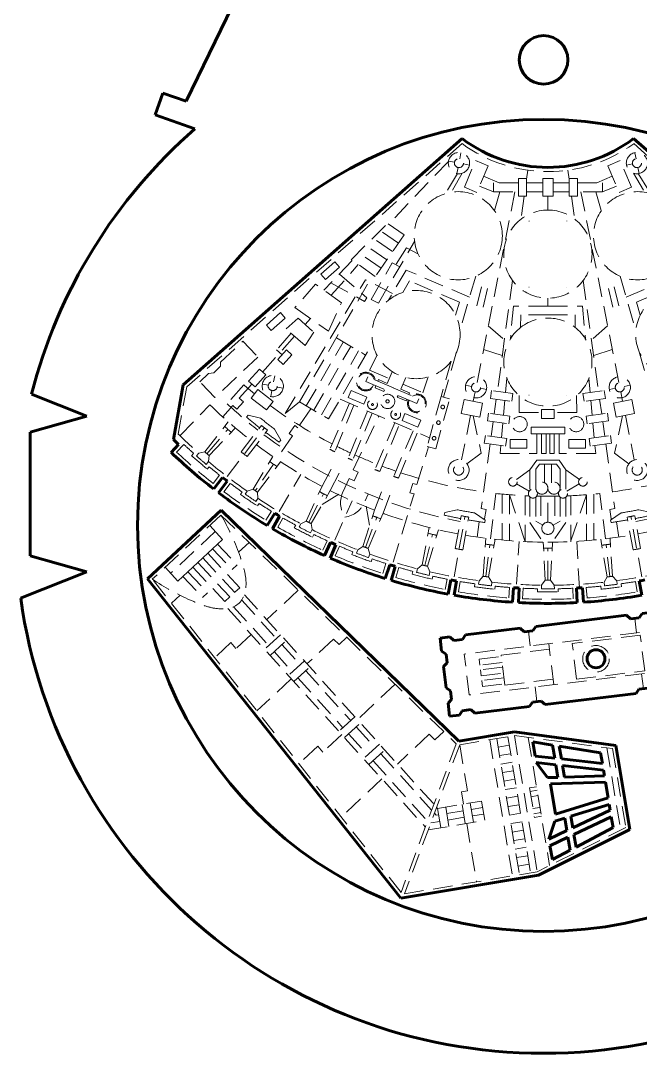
# Model space of a CAD drawing. Header units: millimetres. Extents: x -16512 to -16074, y 2140 to 2664.
# Drawn here: x -16512 to -16384.4, y 2143.1 to 2355.8 of the extents above; entities that cross this region are included whole.
import ezdxf

# ---------------------------------------------------------------- set-up
doc = ezdxf.new("R2010")
doc.units = ezdxf.units.MM
doc.linetypes.add('K5LT_BASIC', pattern=[0])
doc.linetypes.add('K5LT_DASHED', pattern=[6, 4, -2])

# ---------------------------------------------------------------- blocks, each defined once
blk = doc.blocks.new('U4')
at = {"color": 5, "linetype": 'K5LT_BASIC', "lineweight": 60, "true_color": 0x0000ff}
for p, q in [((-16429.98, 2437.76), (-16477.96, 2339.23)), ((-16482.77, 2340.89), (-16484.33, 2336.37)), ((-16477.96, 2339.23), (-16482.77, 2340.89)), ((-16484.33, 2336.37), (-16476.13, 2333.54)), ((-16509.78, 2278.89), (-16498.4, 2274.34)), ((-16498.4, 2274.34), (-16510.08, 2271.08)), ((-16510.08, 2271.08), (-16510.08, 2245.57)), ((-16510.08, 2245.57), (-16498.4, 2242.31)), ((-16498.4, 2242.31), (-16512.03, 2236.86))]:
    blk.add_line(p, q, dxfattribs=at)
for centre, radius in [((-16404.34, 2347.72), 5), ((-16404.34, 2251.86), 83.61)]:
    blk.add_circle(centre, radius, dxfattribs=at)
for centre, radius, start, end in [((-16405.05, 2252.08), 108.11, 131.1082, 165.6435), ((-16404.34, 2251.86), 108.72, 187.9308, 352.0692)]:
    blk.add_arc(centre, radius, start, end, dxfattribs=at)
blk = doc.blocks.new('U6')
at = {"color": 5, "linetype": 'K5LT_BASIC', "lineweight": 60, "true_color": 0x0000ff}
for p, q in [((-16478.55, 2280.81), (-16421.1, 2331.53)), ((-16328.34, 2280.81), (-16385.8, 2331.53)), ((-16480.57, 2269.56), (-16478.55, 2280.81)), ((-16481.05, 2266.9), (-16479.5, 2268.53)), ((-16472.27, 2259.35), (-16470.43, 2261.7)), ((-16471.28, 2258.59), (-16469.49, 2260.98)), ((-16461.26, 2251.82), (-16459.7, 2254.36)), ((-16460.18, 2251.18), (-16458.69, 2253.76)), ((-16449.43, 2245.64), (-16448.19, 2248.35)), ((-16448.28, 2245.13), (-16447.11, 2247.88)), ((-16436.94, 2240.91), (-16436.03, 2243.75)), ((-16435.74, 2240.54), (-16434.91, 2243.41)), ((-16423.99, 2237.7), (-16423.42, 2240.63)), ((-16422.76, 2237.47), (-16422.26, 2240.42)), ((-16384.14, 2237.47), (-16384.63, 2240.42)), ((-16410.75, 2236.04), (-16410.53, 2239.01)), ((-16409.49, 2235.96), (-16409.35, 2238.94)), ((-16397.4, 2235.96), (-16397.54, 2238.94)), ((-16396.15, 2236.04), (-16396.36, 2239.01))]:
    blk.add_line(p, q, dxfattribs=at)
for centre, radius, start, end in [((-16403.45, 2354.76), 29.18, 232.7736, 307.2264), ((-16403.45, 2348.3), 110.22, 225.5953, 226.3685), ((-16403.45, 2348.16), 112.36, 226.3173, 232.2234), ((-16403.45, 2348.16), 109.37, 232.2343, 232.8518), ((-16403.45, 2348.16), 112.36, 232.8627, 239.0337), ((-16403.45, 2348.16), 109.37, 239.0447, 239.6622), ((-16403.45, 2348.16), 112.36, 239.6731, 245.8441), ((-16403.45, 2348.16), 109.37, 245.855, 246.4725), ((-16403.45, 2348.16), 112.36, 246.4834, 252.6545), ((-16403.45, 2348.16), 109.37, 252.6654, 253.2829), ((-16403.45, 2348.16), 112.36, 253.2938, 259.4648), ((-16403.45, 2348.16), 109.37, 259.4757, 260.0932), ((-16403.45, 2348.16), 109.37, 279.9068, 280.5243), ((-16403.45, 2348.16), 112.36, 260.1041, 266.2752), ((-16403.45, 2348.16), 109.37, 266.2861, 266.9036), ((-16403.45, 2348.16), 109.37, 273.0964, 273.7139), ((-16403.45, 2348.16), 112.36, 273.7248, 279.8959), ((-16403.45, 2348.16), 112.36, 266.9145, 273.0855)]:
    blk.add_arc(centre, radius, start, end, dxfattribs=at)
blk = doc.blocks.new('U7')
at = {"color": 7, "linetype": 'K5LT_DASHED', "lineweight": 18}
for p, q in [((-16421.12, 2330.47), (-16477.83, 2280.4)), ((-16385.77, 2330.47), (-16329.06, 2280.4)), ((-16423.94, 2326.79), (-16436.24, 2313.9)), ((-16422.69, 2326.64), (-16423.92, 2326.89)), ((-16421.35, 2328.61), (-16421.59, 2327.37)), ((-16420.66, 2321.52), (-16418.33, 2326.99)), ((-16418.33, 2326.99), (-16415.77, 2325.89)), ((-16388.57, 2326.99), (-16391.12, 2325.89)), ((-16386.23, 2321.52), (-16388.57, 2326.99)), ((-16385.54, 2328.61), (-16385.3, 2327.37)), ((-16421.96, 2325.54), (-16422.2, 2324.31)), ((-16419.63, 2326.03), (-16420.86, 2326.28)), ((-16415.77, 2325.89), (-16418.1, 2320.42)), ((-16407.57, 2325), (-16407.83, 2323.13)), ((-16399.33, 2325), (-16399.07, 2323.13)), ((-16391.12, 2325.89), (-16388.79, 2320.42)), ((-16387.27, 2326.03), (-16386.03, 2326.28)), ((-16384.94, 2325.54), (-16384.69, 2324.31)), ((-16422.07, 2324.29), (-16424.55, 2320.22)), ((-16421.09, 2324.38), (-16423.37, 2320.46)), ((-16413.49, 2322.39), (-16416.68, 2323.75)), ((-16409.5, 2322.39), (-16414.68, 2322.39)), ((-16414.68, 2322.39), (-16414.68, 2320.52)), ((-16407.83, 2323.29), (-16409.5, 2323.29)), ((-16409.5, 2323.29), (-16409.5, 2319.63)), ((-16407.83, 2319.63), (-16407.83, 2323.29)), ((-16404.53, 2322.39), (-16407.83, 2322.39)), ((-16402.36, 2323.29), (-16404.53, 2323.29)), ((-16404.53, 2323.29), (-16404.53, 2319.63)), ((-16402.36, 2323.29), (-16402.36, 2319.63)), ((-16402.36, 2322.39), (-16399.07, 2322.39)), ((-16399.07, 2319.63), (-16399.07, 2323.29)), ((-16399.07, 2323.29), (-16397.39, 2323.29)), ((-16397.39, 2323.29), (-16397.39, 2319.63)), ((-16397.39, 2322.39), (-16392.21, 2322.39)), ((-16393.41, 2322.39), (-16390.21, 2323.75)), ((-16392.21, 2322.39), (-16392.21, 2320.52)), ((-16385.8, 2324.38), (-16383.53, 2320.46)), ((-16384.83, 2324.29), (-16382.34, 2320.22)), ((-16418.1, 2320.42), (-16420.66, 2321.52)), ((-16410.25, 2320.52), (-16418.06, 2281.19)), ((-16414.68, 2320.52), (-16417.54, 2321.74)), ((-16414.68, 2320.52), (-16409.5, 2320.52)), ((-16413.32, 2320.52), (-16414.44, 2316.65)), ((-16407.83, 2320.52), (-16404.53, 2320.52)), ((-16399.07, 2320.52), (-16402.36, 2320.52)), ((-16392.21, 2320.52), (-16397.39, 2320.52)), ((-16396.64, 2320.52), (-16388.83, 2281.19)), ((-16393.57, 2320.52), (-16392.46, 2316.65)), ((-16392.21, 2320.52), (-16389.35, 2321.74)), ((-16388.79, 2320.42), (-16386.23, 2321.52)), ((-16409.5, 2319.63), (-16407.83, 2319.63)), ((-16408.31, 2319.63), (-16408.96, 2314.93)), ((-16404.53, 2319.63), (-16402.36, 2319.63)), ((-16403.45, 2319.63), (-16403.45, 2316.8)), ((-16397.39, 2319.63), (-16399.07, 2319.63)), ((-16398.58, 2319.63), (-16397.93, 2314.93)), ((-16443.95, 2306.57), (-16436.47, 2314.05)), ((-16433.06, 2311.69), (-16436.47, 2314.05)), ((-16433.06, 2311.69), (-16438.99, 2303.13)), ((-16434.25, 2309.98), (-16437.96, 2312.55)), ((-16436.62, 2306.56), (-16440.96, 2309.56)), ((-16435.43, 2308.27), (-16439.46, 2311.06)), ((-16438.36, 2297.65), (-16430.91, 2310.3)), ((-16437.81, 2304.84), (-16442.45, 2308.06)), ((-16432.6, 2309.03), (-16434.76, 2305.54)), ((-16432.6, 2309.03), (-16430.21, 2307.81)), ((-16450.22, 2303.6), (-16447.34, 2306.15)), ((-16443.73, 2306.41), (-16449.57, 2300.29)), ((-16448.1, 2299.25), (-16442.49, 2305.55)), ((-16447.34, 2306.15), (-16446.35, 2305.04)), ((-16438.99, 2303.13), (-16443.95, 2306.57)), ((-16439.83, 2298.4), (-16435.53, 2305.93)), ((-16435.53, 2305.93), (-16433.96, 2305.13)), ((-16449.24, 2302.49), (-16450.22, 2303.6)), ((-16446.35, 2305.04), (-16449.24, 2302.49)), ((-16446.4, 2303.61), (-16440.76, 2298.72)), ((-16432.67, 2304.44), (-16436.27, 2298.23)), ((-16419.57, 2298.85), (-16432.67, 2304.44)), ((-16418.32, 2303.16), (-16421.56, 2291.95)), ((-16388.57, 2303.16), (-16385.34, 2291.95)), ((-16387.33, 2298.85), (-16374.23, 2304.44)), ((-16457.54, 2274.92), (-16441.03, 2302.45)), ((-16451.3, 2301.52), (-16455.54, 2296.71)), ((-16454.63, 2277.29), (-16440.28, 2302.06)), ((-16445.94, 2297.72), (-16451.3, 2301.52)), ((-16448.15, 2301.78), (-16441.2, 2297.96)), ((-16435.47, 2299.62), (-16441.03, 2302.45)), ((-16431.94, 2302.21), (-16433.34, 2299.8)), ((-16421.68, 2297.83), (-16431.94, 2302.21)), ((-16410.71, 2302.28), (-16413.87, 2279.45)), ((-16396.18, 2302.28), (-16393.02, 2279.45)), ((-16385.21, 2297.83), (-16374.95, 2302.21)), ((-16417.1, 2300.95), (-16418.38, 2295.85)), ((-16415.92, 2300.67), (-16417.09, 2295.54)), ((-16390.97, 2300.67), (-16389.8, 2295.54)), ((-16389.8, 2300.95), (-16388.51, 2295.85)), ((-16448.65, 2291.83), (-16445.94, 2297.72)), ((-16441.2, 2297.96), (-16440.76, 2298.72)), ((-16439.83, 2298.4), (-16438.36, 2297.65)), ((-16421.68, 2297.83), (-16422.45, 2295.15)), ((-16410.57, 2297.01), (-16411.17, 2290.24)), ((-16403.45, 2297.01), (-16410.57, 2297.01)), ((-16403.45, 2298.65), (-16403.45, 2297.01)), ((-16403.45, 2297.01), (-16396.33, 2297.01)), ((-16396.33, 2297.01), (-16395.72, 2290.24)), ((-16385.21, 2297.83), (-16384.44, 2295.15)), ((-16461.4, 2293.12), (-16458.51, 2295.67)), ((-16458.51, 2295.67), (-16457.53, 2294.56)), ((-16455.54, 2296.71), (-16448.65, 2291.83)), ((-16409.03, 2295.24), (-16409.08, 2292.6)), ((-16403.45, 2295.24), (-16409.03, 2295.24)), ((-16403.45, 2295.24), (-16397.87, 2295.24)), ((-16397.87, 2295.24), (-16397.82, 2292.6)), ((-16460.42, 2292.01), (-16461.4, 2293.12)), ((-16457.53, 2294.56), (-16460.42, 2292.01)), ((-16457.34, 2292.36), (-16454.9, 2294.54)), ((-16454.9, 2294.54), (-16451.63, 2291.63)), ((-16453.45, 2293.25), (-16452.37, 2294.46)), ((-16415.72, 2292.98), (-16412.41, 2290.02)), ((-16391.17, 2292.98), (-16394.48, 2290.02)), ((-16462.2, 2283.44), (-16455.62, 2290.82)), ((-16456.3, 2291.43), (-16459.34, 2288.02)), ((-16453.44, 2288.88), (-16457.34, 2292.36)), ((-16451.63, 2291.63), (-16453.44, 2288.88)), ((-16447.01, 2290.45), (-16440.98, 2286.93)), ((-16470.85, 2285.5), (-16466.3, 2289.8)), ((-16466.3, 2289.8), (-16463.2, 2286.51)), ((-16453.2, 2276.45), (-16445.58, 2289.61)), ((-16451.67, 2275.56), (-16444.05, 2288.72)), ((-16448.6, 2273.77), (-16439.52, 2289.46)), ((-16463.2, 2286.51), (-16472.03, 2278.17)), ((-16459.34, 2288.02), (-16458.19, 2287)), ((-16457.3, 2288), (-16459.08, 2285.99)), ((-16457.95, 2284.99), (-16456.17, 2286.99)), ((-16456.17, 2286.99), (-16457.3, 2288)), ((-16450.08, 2274.63), (-16442.45, 2287.79)), ((-16438.62, 2286.9), (-16440.19, 2283.83)), ((-16422.25, 2287.58), (-16424.94, 2278.26)), ((-16416.69, 2288.09), (-16412.85, 2286.81)), ((-16390.2, 2288.09), (-16394.04, 2286.81)), ((-16384.64, 2287.58), (-16381.95, 2278.26)), ((-16472.27, 2283.27), (-16470.85, 2284.62)), ((-16470.85, 2285.5), (-16470.85, 2284.62)), ((-16462.87, 2284.03), (-16465.08, 2281.56)), ((-16461.53, 2282.84), (-16462.87, 2284.03)), ((-16459.08, 2285.99), (-16457.95, 2284.99)), ((-16423.37, 2285.65), (-16425.46, 2278.4)), ((-16475.13, 2281.45), (-16473.34, 2283.14)), ((-16473.34, 2283.14), (-16472.27, 2283.27)), ((-16463.74, 2280.36), (-16461.53, 2282.84)), ((-16459.68, 2282.68), (-16459.93, 2281.44)), ((-16440.52, 2282.42), (-16440.93, 2281.47)), ((-16435.28, 2280.16), (-16440.52, 2282.42)), ((-16440.19, 2283.83), (-16436.1, 2282.09)), ((-16438.31, 2281.87), (-16438.46, 2281.53)), ((-16438.31, 2281.87), (-16436.52, 2281.1)), ((-16435.49, 2283.5), (-16436.52, 2281.1)), ((-16432.73, 2282.32), (-16433.76, 2279.92)), ((-16428.11, 2282.42), (-16429.24, 2279.16)), ((-16411.9, 2282.16), (-16412.16, 2279.22)), ((-16395, 2282.16), (-16394.73, 2279.22)), ((-16477.83, 2280.4), (-16479.57, 2270.66)), ((-16472.03, 2278.17), (-16475.13, 2281.45)), ((-16466.05, 2280.77), (-16469.52, 2276.88)), ((-16467, 2278.05), (-16464.41, 2280.96)), ((-16465.08, 2281.56), (-16463.74, 2280.36)), ((-16464.53, 2278.08), (-16463.16, 2279.84)), ((-16463.16, 2279.84), (-16460.01, 2277.38)), ((-16461.02, 2280.71), (-16462.26, 2280.96)), ((-16457.96, 2280.1), (-16459.19, 2280.35)), ((-16440.93, 2281.47), (-16435.69, 2279.21)), ((-16438.87, 2280.58), (-16439.03, 2280.21)), ((-16439.03, 2280.21), (-16437.23, 2279.43)), ((-16437.07, 2279.8), (-16437.23, 2279.43)), ((-16435.29, 2280.16), (-16430.03, 2277.95)), ((-16431.96, 2279.16), (-16433.76, 2279.92)), ((-16433.33, 2280.91), (-16429.24, 2279.16)), ((-16419.16, 2280.46), (-16420.4, 2280.7)), ((-16416.1, 2279.85), (-16417.33, 2280.09)), ((-16390.8, 2279.85), (-16389.56, 2280.09)), ((-16387.73, 2280.46), (-16386.5, 2280.7)), ((-16466.17, 2277.32), (-16467, 2278.05)), ((-16461.38, 2275.62), (-16464.53, 2278.08)), ((-16460.29, 2279.62), (-16460.53, 2278.38)), ((-16446.24, 2277.85), (-16427.82, 2269.89)), ((-16443.98, 2279.65), (-16444.6, 2278.22)), ((-16444.6, 2278.22), (-16441.36, 2276.82)), ((-16440.74, 2278.25), (-16443.98, 2279.65)), ((-16441.36, 2276.82), (-16440.74, 2278.25)), ((-16430.43, 2276.99), (-16435.69, 2279.21)), ((-16434.31, 2278.63), (-16434.47, 2278.25)), ((-16432.66, 2277.49), (-16434.47, 2278.25)), ((-16432.5, 2277.86), (-16432.66, 2277.49)), ((-16431.96, 2279.16), (-16432.1, 2278.82)), ((-16430.03, 2277.95), (-16430.43, 2276.99)), ((-16425.46, 2278.4), (-16428.31, 2268.13)), ((-16426.54, 2267.64), (-16423.7, 2277.91)), ((-16423.7, 2277.91), (-16425.46, 2278.4)), ((-16421.28, 2274.89), (-16420.71, 2277.8)), ((-16420.71, 2277.8), (-16416.92, 2277.05)), ((-16418.43, 2279.36), (-16418.81, 2277.43)), ((-16415.05, 2279.62), (-16415.27, 2278.02)), ((-16415.27, 2278.02), (-16410.88, 2277.41)), ((-16410.66, 2279.01), (-16415.05, 2279.62)), ((-16414.09, 2277.85), (-16414.51, 2274.8)), ((-16412.3, 2277.61), (-16412.58, 2274.54)), ((-16410.88, 2277.41), (-16410.66, 2279.01)), ((-16409.34, 2278.57), (-16409.4, 2275.1)), ((-16397.56, 2278.57), (-16397.49, 2275.1)), ((-16396.23, 2279.01), (-16391.84, 2279.62)), ((-16396.01, 2277.41), (-16396.23, 2279.01)), ((-16391.62, 2278.02), (-16396.01, 2277.41)), ((-16394.59, 2277.61), (-16394.31, 2274.54)), ((-16392.8, 2277.85), (-16392.38, 2274.8)), ((-16391.84, 2279.62), (-16391.62, 2278.02)), ((-16386.19, 2277.8), (-16389.97, 2277.05)), ((-16388.46, 2279.36), (-16388.08, 2277.43)), ((-16385.61, 2274.89), (-16386.19, 2277.8)), ((-16479.22, 2270.32), (-16473.04, 2276.67)), ((-16470.42, 2274.21), (-16468.36, 2276.52)), ((-16467.53, 2275.79), (-16468.36, 2276.52)), ((-16467.53, 2275.79), (-16466.17, 2277.32)), ((-16460.01, 2277.38), (-16461.38, 2275.62)), ((-16457.54, 2274.92), (-16454.63, 2277.29)), ((-16452.29, 2275.89), (-16454.94, 2271.97)), ((-16454.63, 2277.29), (-16448.6, 2273.77)), ((-16444.29, 2277.01), (-16448.35, 2267.54)), ((-16443.43, 2276.64), (-16447.33, 2267.02)), ((-16416.92, 2277.05), (-16417.5, 2274.14)), ((-16404.75, 2275.71), (-16404.75, 2273.86)), ((-16404.75, 2275.71), (-16403.45, 2275.71)), ((-16402.14, 2275.71), (-16403.45, 2275.71)), ((-16402.14, 2275.71), (-16402.14, 2273.86)), ((-16389.97, 2277.05), (-16389.4, 2274.14)), ((-16465.5, 2274.14), (-16465.18, 2274.56)), ((-16465.18, 2274.56), (-16462.62, 2273.92)), ((-16440.59, 2275.41), (-16444.58, 2265.7)), ((-16439.63, 2274.96), (-16443.67, 2265.28)), ((-16443.52, 2263.29), (-16438.28, 2274.38)), ((-16433.49, 2273.47), (-16432.89, 2274.9)), ((-16430.25, 2272.1), (-16433.49, 2273.47)), ((-16432.89, 2274.9), (-16429.64, 2273.53)), ((-16429.64, 2273.53), (-16430.25, 2272.1)), ((-16417.5, 2274.14), (-16421.28, 2274.89)), ((-16419.39, 2274.52), (-16421.22, 2265.33)), ((-16418.83, 2274.4), (-16417.17, 2266.73)), ((-16415.69, 2274.97), (-16415.91, 2273.37)), ((-16415.91, 2273.37), (-16411.53, 2272.76)), ((-16411.31, 2274.36), (-16415.69, 2274.97)), ((-16411.53, 2272.76), (-16411.31, 2274.36)), ((-16409.4, 2275.1), (-16404.75, 2275.1)), ((-16404.75, 2273.86), (-16403.45, 2273.86)), ((-16402.14, 2273.86), (-16403.45, 2273.86)), ((-16397.49, 2275.1), (-16402.14, 2275.1)), ((-16395.59, 2274.36), (-16391.2, 2274.97)), ((-16395.36, 2272.76), (-16395.59, 2274.36)), ((-16390.98, 2273.37), (-16395.36, 2272.76)), ((-16391.2, 2274.97), (-16390.98, 2273.37)), ((-16388.06, 2274.4), (-16389.73, 2266.73)), ((-16389.4, 2274.14), (-16385.61, 2274.89)), ((-16387.5, 2274.52), (-16385.68, 2265.33)), ((-16474.08, 2266.98), (-16469.27, 2273.18)), ((-16473.66, 2266.61), (-16469.34, 2271.63)), ((-16473.24, 2266.25), (-16467.81, 2271.93)), ((-16469.51, 2261.92), (-16461.83, 2271.96)), ((-16466.62, 2267), (-16462.45, 2272.44)), ((-16465.37, 2266.04), (-16461.2, 2271.48)), ((-16458.44, 2269.39), (-16459.73, 2271.7)), ((-16456.74, 2270.78), (-16455.58, 2272.42)), ((-16454.94, 2271.97), (-16455.58, 2272.42)), ((-16434.97, 2272.98), (-16439.07, 2263.35)), ((-16438.08, 2262.97), (-16434.05, 2272.58)), ((-16431.22, 2271.36), (-16435.23, 2261.95)), ((-16414.74, 2273.2), (-16415.15, 2270.22)), ((-16412.72, 2272.92), (-16412.99, 2269.92)), ((-16406.9, 2270.68), (-16406.9, 2272.06)), ((-16406.9, 2272.06), (-16403.45, 2272.06)), ((-16399.99, 2272.06), (-16403.45, 2272.06)), ((-16399.99, 2270.68), (-16399.99, 2272.06)), ((-16394.17, 2272.92), (-16393.9, 2269.92)), ((-16392.16, 2273.2), (-16391.74, 2270.22)), ((-16456.06, 2270.3), (-16459.31, 2265.5)), ((-16458.76, 2268.97), (-16458.44, 2269.39)), ((-16456.06, 2270.3), (-16456.74, 2270.78)), ((-16434.22, 2261.61), (-16430.31, 2270.96)), ((-16426.12, 2269.15), (-16426.11, 2269.14)), ((-16416.33, 2270.38), (-16416.55, 2268.78)), ((-16411.94, 2269.77), (-16416.33, 2270.38)), ((-16412.16, 2268.17), (-16411.94, 2269.77)), ((-16411.2, 2269.55), (-16407.78, 2269.55)), ((-16411.2, 2267.79), (-16411.2, 2269.55)), ((-16407.78, 2269.55), (-16407.78, 2267.79)), ((-16403.45, 2270.68), (-16406.9, 2270.68)), ((-16405.75, 2270.68), (-16405.75, 2265.28)), ((-16404.77, 2270.68), (-16404.77, 2265.28)), ((-16403.82, 2270.68), (-16403.82, 2265.28)), ((-16403.45, 2270.68), (-16399.99, 2270.68)), ((-16403.07, 2270.68), (-16403.07, 2265.28)), ((-16402.13, 2270.68), (-16402.13, 2265.28)), ((-16401.14, 2270.68), (-16401.14, 2265.28)), ((-16395.7, 2269.55), (-16399.12, 2269.55)), ((-16399.12, 2269.55), (-16399.12, 2267.79)), ((-16395.7, 2267.79), (-16395.7, 2269.55)), ((-16394.95, 2269.77), (-16390.57, 2270.38)), ((-16394.73, 2268.17), (-16394.95, 2269.77)), ((-16390.57, 2270.38), (-16390.34, 2268.78)), ((-16479.91, 2266.96), (-16478.42, 2268.52)), ((-16475.32, 2266.7), (-16474.08, 2266.98)), ((-16430.43, 2260.25), (-16428.05, 2268.02)), ((-16428.31, 2268.13), (-16426.54, 2267.64)), ((-16415.37, 2268.62), (-16417.21, 2255.32)), ((-16416.55, 2268.78), (-16412.16, 2268.17)), ((-16413.14, 2268.31), (-16413.28, 2266.68)), ((-16407.78, 2267.79), (-16411.2, 2267.79)), ((-16399.12, 2267.79), (-16395.7, 2267.79)), ((-16390.34, 2268.78), (-16394.73, 2268.17)), ((-16393.76, 2268.31), (-16393.61, 2266.68)), ((-16391.52, 2268.62), (-16389.68, 2255.32)), ((-16476.81, 2266.21), (-16476.4, 2266.67)), ((-16475.81, 2266.15), (-16475.32, 2266.7)), ((-16473.8, 2264.42), (-16473.33, 2264.99)), ((-16473.33, 2264.98), (-16473.24, 2266.25)), ((-16464.16, 2259.31), (-16460.1, 2266.04)), ((-16463.24, 2258.69), (-16458.51, 2264.96)), ((-16449.97, 2259.9), (-16447.33, 2264.9)), ((-16417.17, 2266.73), (-16420.12, 2264.56)), ((-16413.28, 2266.68), (-16405.75, 2266.68)), ((-16405.75, 2265.28), (-16407.16, 2263.31)), ((-16405.75, 2265.28), (-16403.45, 2265.28)), ((-16404.77, 2266.68), (-16403.82, 2266.68)), ((-16401.14, 2265.28), (-16403.45, 2265.28)), ((-16402.13, 2266.68), (-16403.07, 2266.68)), ((-16393.61, 2266.68), (-16401.14, 2266.68)), ((-16401.14, 2265.28), (-16399.73, 2263.31)), ((-16389.73, 2266.73), (-16386.78, 2264.56)), ((-16473.59, 2263.44), (-16473.2, 2263.91)), ((-16459.99, 2264.49), (-16463.7, 2259)), ((-16448.26, 2259.02), (-16445.72, 2264.07)), ((-16443.52, 2263.29), (-16442.53, 2262.82)), ((-16443.38, 2261.01), (-16442.53, 2262.82)), ((-16409.94, 2261.34), (-16407.16, 2263.31)), ((-16407.16, 2263.31), (-16407.16, 2259.09)), ((-16405.93, 2263.43), (-16405.2, 2264.45)), ((-16405.93, 2263.43), (-16405.93, 2259.09)), ((-16405.2, 2264.45), (-16403.45, 2264.45)), ((-16404.16, 2260.65), (-16404.16, 2264.45)), ((-16401.69, 2264.45), (-16403.45, 2264.45)), ((-16402.73, 2260.65), (-16402.73, 2264.45)), ((-16400.96, 2263.43), (-16401.69, 2264.45)), ((-16400.96, 2263.43), (-16400.96, 2259.09)), ((-16399.73, 2263.31), (-16399.73, 2259.09)), ((-16396.96, 2261.34), (-16399.73, 2263.31)), ((-16472.38, 2260.48), (-16471.05, 2262.18)), ((-16458.82, 2254.7), (-16454.3, 2262.33)), ((-16445.69, 2258.69), (-16444.37, 2261.48)), ((-16444.37, 2261.48), (-16443.38, 2261.01)), ((-16470.16, 2258.78), (-16468.87, 2260.51)), ((-16466.78, 2258.23), (-16466.43, 2258.74)), ((-16465.78, 2258.29), (-16465.36, 2258.89)), ((-16465.36, 2258.89), (-16464.16, 2259.31)), ((-16463.19, 2257.42), (-16463.24, 2258.69)), ((-16453.2, 2252.74), (-16449.97, 2259.9)), ((-16452.21, 2252.23), (-16448.26, 2259.02)), ((-16449.91, 2256.18), (-16445.59, 2258.9)), ((-16439.17, 2255.01), (-16437.15, 2260.28)), ((-16437.37, 2254.34), (-16435.45, 2259.65)), ((-16431.88, 2258.59), (-16431.29, 2260.51)), ((-16431.02, 2258.33), (-16431.88, 2258.59)), ((-16430.43, 2260.25), (-16431.29, 2260.51)), ((-16409.9, 2260.38), (-16407.34, 2258.87)), ((-16397, 2260.38), (-16399.55, 2258.87)), ((-16463.59, 2256.8), (-16463.18, 2257.42)), ((-16463.27, 2255.85), (-16462.93, 2256.37)), ((-16452.7, 2252.49), (-16449.67, 2258.37)), ((-16447.35, 2248.79), (-16443.76, 2256.9)), ((-16441.06, 2256.9), (-16440.48, 2258.3)), ((-16440.16, 2251.87), (-16441.06, 2256.9)), ((-16435.32, 2244.31), (-16431.02, 2258.33)), ((-16415.28, 2249.09), (-16414.16, 2258.44)), ((-16412.9, 2258.3), (-16412.9, 2248.84)), ((-16411.38, 2258.17), (-16411.38, 2248.71)), ((-16411.38, 2258.17), (-16408.13, 2248.5)), ((-16408.13, 2257.96), (-16408.13, 2248.5)), ((-16407.16, 2257.7), (-16407.16, 2252.42)), ((-16405.93, 2257.7), (-16405.93, 2252.72)), ((-16404.88, 2257.85), (-16404.88, 2252.1)), ((-16403.45, 2252.51), (-16403.45, 2257.84)), ((-16402.01, 2257.85), (-16402.01, 2252.1)), ((-16400.96, 2257.7), (-16400.96, 2252.72)), ((-16399.73, 2257.7), (-16399.73, 2252.42)), ((-16395.52, 2258.17), (-16398.76, 2248.5)), ((-16398.76, 2257.96), (-16398.76, 2248.5)), ((-16395.52, 2258.17), (-16395.52, 2248.71)), ((-16394, 2258.3), (-16394, 2248.84)), ((-16391.62, 2249.09), (-16392.73, 2258.44)), ((-16461.52, 2252.94), (-16460.4, 2254.78)), ((-16441.53, 2247.51), (-16439.17, 2255.01)), ((-16440.49, 2247.13), (-16437.37, 2254.34)), ((-16424.8, 2253.96), (-16424.71, 2254.48)), ((-16424.71, 2254.48), (-16422.14, 2255.08)), ((-16416.35, 2252.96), (-16418.55, 2254.43)), ((-16417.21, 2255.32), (-16416.18, 2255.16)), ((-16416.48, 2253.19), (-16416.18, 2255.16)), ((-16389.68, 2255.32), (-16390.71, 2255.16)), ((-16390.42, 2253.19), (-16390.71, 2255.16)), ((-16390.54, 2252.96), (-16388.35, 2254.43)), ((-16382.19, 2254.48), (-16384.75, 2255.08)), ((-16459.09, 2251.5), (-16458.01, 2253.37)), ((-16454.69, 2251.53), (-16454.34, 2252.18)), ((-16454.34, 2252.18), (-16453.2, 2252.74)), ((-16452, 2250.98), (-16452.21, 2252.23)), ((-16441.01, 2247.32), (-16438.7, 2253.52)), ((-16422.78, 2241.26), (-16420.53, 2253.7)), ((-16422.53, 2247.09), (-16421.31, 2253.84)), ((-16420.98, 2246.81), (-16419.76, 2253.56)), ((-16417.59, 2252.61), (-16418.02, 2249.46)), ((-16416.74, 2253.23), (-16416.48, 2253.19)), ((-16416.45, 2252.44), (-16416.35, 2252.96)), ((-16407.16, 2252.42), (-16404.41, 2248.4)), ((-16405.93, 2252.72), (-16404.53, 2251.89)), ((-16399.73, 2252.42), (-16402.49, 2248.4)), ((-16400.96, 2252.72), (-16402.36, 2251.89)), ((-16390.45, 2252.44), (-16390.54, 2252.96)), ((-16390.15, 2253.23), (-16390.42, 2253.19)), ((-16389.31, 2252.61), (-16388.87, 2249.46)), ((-16385.91, 2246.81), (-16387.13, 2253.56)), ((-16384.11, 2241.26), (-16386.36, 2253.7)), ((-16384.36, 2247.09), (-16385.58, 2253.84)), ((-16455.67, 2251.35), (-16455.38, 2251.9)), ((-16452.33, 2250.32), (-16452, 2250.98)), ((-16451.9, 2249.41), (-16451.62, 2249.97)), ((-16429.33, 2243.71), (-16427.87, 2251.43)), ((-16428.79, 2243.58), (-16427.23, 2250.01)), ((-16428.25, 2243.45), (-16426.01, 2250.97)), ((-16449.82, 2246.72), (-16448.92, 2248.69)), ((-16416.76, 2241.38), (-16416.23, 2249.21)), ((-16416.21, 2241.31), (-16415.42, 2247.88)), ((-16415.66, 2241.24), (-16414.32, 2248.99)), ((-16409.9, 2239.72), (-16409.37, 2248.57)), ((-16404, 2240.55), (-16404.41, 2248.4)), ((-16402.89, 2240.55), (-16402.49, 2248.4)), ((-16396.95, 2238.98), (-16397.52, 2248.57)), ((-16391.24, 2241.24), (-16392.57, 2248.99)), ((-16390.69, 2241.31), (-16391.47, 2247.88)), ((-16390.14, 2241.38), (-16390.66, 2249.21)), ((-16447.23, 2245.58), (-16446.39, 2247.57)), ((-16443.83, 2245.84), (-16443.6, 2246.42)), ((-16442.87, 2246.14), (-16442.6, 2246.83)), ((-16442.6, 2246.82), (-16441.53, 2247.51)), ((-16440.14, 2245.9), (-16440.49, 2247.13)), ((-16440.38, 2245.21), (-16440.14, 2245.91)), ((-16403.45, 2240.55), (-16403.45, 2247.17)), ((-16439.85, 2244.36), (-16439.64, 2244.95)), ((-16437.46, 2241.94), (-16436.81, 2244)), ((-16430.3, 2242.89), (-16429.33, 2243.71)), ((-16434.76, 2241.11), (-16434.15, 2243.18)), ((-16431.41, 2241.78), (-16431.25, 2242.38)), ((-16430.49, 2242.18), (-16430.3, 2242.9)), ((-16427.75, 2242.27), (-16428.25, 2243.45)), ((-16427.91, 2241.56), (-16427.75, 2242.28)), ((-16427.28, 2240.78), (-16427.15, 2241.38)), ((-16424.63, 2238.65), (-16424.22, 2240.78)), ((-16421.85, 2238.15), (-16421.49, 2240.28)), ((-16418.6, 2239.21), (-16418.51, 2239.83)), ((-16417.73, 2239.72), (-16417.63, 2240.46)), ((-16417.63, 2240.45), (-16416.76, 2241.38)), ((-16415.02, 2240.14), (-16415.66, 2241.24)), ((-16415.1, 2239.41), (-16415.02, 2240.14)), ((-16414.38, 2238.71), (-16414.32, 2239.33)), ((-16404.77, 2238.79), (-16404.76, 2239.53)), ((-16404.76, 2239.53), (-16404, 2240.55)), ((-16402.13, 2239.53), (-16402.89, 2240.55)), ((-16402.12, 2238.79), (-16402.13, 2239.53)), ((-16392.51, 2238.71), (-16392.58, 2239.33)), ((-16391.87, 2240.14), (-16391.24, 2241.24)), ((-16391.79, 2239.41), (-16391.87, 2240.14)), ((-16389.26, 2240.45), (-16390.14, 2241.38)), ((-16389.16, 2239.72), (-16389.26, 2240.46)), ((-16388.3, 2239.21), (-16388.38, 2239.83)), ((-16385.05, 2238.15), (-16385.4, 2240.28)), ((-16411.49, 2236.91), (-16411.34, 2239.07)), ((-16408.67, 2236.75), (-16408.57, 2238.91)), ((-16405.57, 2238.19), (-16405.56, 2238.81)), ((-16401.32, 2238.19), (-16401.33, 2238.81)), ((-16398.22, 2236.75), (-16398.32, 2238.91)), ((-16395.4, 2236.91), (-16395.55, 2239.07))]:
    blk.add_line(p, q, dxfattribs=at)
for centre, radius in [((-16421.77, 2326.46), 2.19), ((-16385.12, 2326.46), 2.19), ((-16421.77, 2326.46), 0.932), ((-16385.12, 2326.46), 0.932), ((-16421.91, 2311.5), 9.08), ((-16384.98, 2311.5), 9.08), ((-16430.6, 2291.15), 9.08), ((-16376.29, 2291.15), 9.08), ((-16460.11, 2280.53), 2.19), ((-16418.25, 2280.28), 2.19), ((-16388.65, 2280.28), 2.19), ((-16460.11, 2280.53), 0.932), ((-16418.25, 2280.28), 0.932), ((-16388.65, 2280.28), 0.932), ((-16439.57, 2276.74), 1.01), ((-16436.47, 2277.39), 1.48), ((-16436.47, 2277.39), 0.33), ((-16439.57, 2276.74), 0.192), ((-16434.79, 2274.7), 1.01), ((-16425.11, 2276.24), 0.372), ((-16434.79, 2274.7), 0.192), ((-16426, 2273.02), 0.372), ((-16409.27, 2272.7), 1.56), ((-16397.62, 2272.7), 1.56), ((-16426.89, 2269.8), 0.372), ((-16421.83, 2263.26), 2.15), ((-16385.06, 2263.26), 2.15), ((-16421.83, 2263.26), 1.05), ((-16385.06, 2263.26), 1.05), ((-16410.66, 2260.83), 0.884), ((-16404.69, 2259.52), 1.24), ((-16402.2, 2259.52), 1.24), ((-16396.24, 2260.83), 0.884), ((-16406.54, 2258.39), 0.926), ((-16400.35, 2258.39), 0.926)]:
    blk.add_circle(centre, radius, dxfattribs=at)
for centre, radius, start, end in [((-16403.45, 2354.76), 30.05, 233.9413, 306.0301), ((-16403.45, 2307.72), 9.08, 90, 89.99999427042205), ((-16403.45, 2307.72), 7.85, 119.6221, 120), ((-16403.45, 2307.72), 7.85, 60, 60.3779), ((-16403.45, 2307.72), 7.85, 240, 240.3779), ((-16403.45, 2307.72), 7.85, 299.6221, 300), ((-16403.45, 2285.48), 9.08, 130.8556456349648, 130.8556399053869), ((-16440.93, 2281.47), 1.93, 9.0773, 336.6065), ((-16440.93, 2281.47), 1.73, 13.3358, 336.6065), ((-16403.45, 2354.76), 96.92, 229.7676, 231.4515), ((-16430.43, 2276.99), 1.93, 157.1684, 124.6975), ((-16430.43, 2276.99), 1.73, 157.1684, 120.4391), ((-16403.45, 2285.48), 7.85, 240, 240.3779), ((-16403.45, 2285.48), 7.85, 299.6221, 300), ((-16403.45, 2348.16), 99.77, 225.7706, 232.0907), ((-16403.45, 2348.16), 97.19, 227.1725, 232.0787), ((-16403.45, 2354.76), 96.92, 233.8165, 242.709), ((-16403.45, 2348.16), 96.59, 230.0236, 232.0758), ((-16403.45, 2348.16), 94.94, 231.4419, 233.6442), ((-16403.45, 2348.16), 100.99, 228.7614, 229.7793), ((-16403.45, 2348.16), 95.99, 232.0729, 233.0133), ((-16403.45, 2348.16), 108.63, 225.511, 228.5781), ((-16403.45, 2348.16), 97.19, 233.0075, 259.2822), ((-16403.45, 2348.16), 96.59, 233.0103, 235.0625), ((-16403.45, 2348.16), 97.19, 280.7178, 306.9925), ((-16403.45, 2348.16), 109.37, 226.7285, 228.1641), ((-16403.45, 2348.16), 107.61, 228.9752, 229.5655), ((-16403.45, 2348.16), 102.85, 232.1042, 232.9819), ((-16403.45, 2348.16), 99.77, 232.9955, 259.2942), ((-16403.45, 2354.76), 98.11, 242.7581, 243.4291), ((-16403.45, 2354.76), 96.92, 243.374, 245.18), ((-16403.45, 2348.16), 99.77, 280.7058, 307.0045), ((-16403.45, 2348.16), 111.53, 226.7205, 231.8231), ((-16403.45, 2348.16), 109.99, 228.1641, 230.3766), ((-16403.45, 2348.16), 109.37, 228.5753, 229.9654), ((-16403.45, 2348.16), 108.63, 229.9611, 235.2574), ((-16403.45, 2348.16), 100.99, 235.4393, 236.4572), ((-16403.45, 2354.76), 98.11, 245.2103, 245.7976), ((-16403.45, 2354.76), 96.92, 245.7781, 248.7326), ((-16403.45, 2348.16), 109.37, 230.3766, 231.8231), ((-16403.45, 2354.76), 98.11, 248.7109, 249.33), ((-16403.45, 2354.76), 96.92, 249.355, 251.1505), ((-16403.45, 2354.76), 98.11, 251.0995, 251.7195), ((-16403.45, 2354.76), 96.92, 251.7737, 262.1189), ((-16403.45, 2354.76), 96.92, 277.8811, 288.2263), ((-16403.45, 2348.16), 111.53, 233.263, 238.6208), ((-16403.45, 2348.16), 109.37, 233.263, 234.842), ((-16403.45, 2348.16), 107.61, 235.6531, 236.2434), ((-16403.45, 2348.16), 100.99, 242.2497, 243.2675), ((-16440.8, 2256.51), 5.35, 153.4787, 213.7504), ((-16403.45, 2348.16), 109.99, 234.842, 237.0545), ((-16403.45, 2348.16), 109.37, 235.2532, 236.6433), ((-16403.45, 2348.16), 108.63, 236.6391, 242.0678), ((-16403.45, 2348.16), 109.37, 237.0545, 238.6208), ((-16446.05, 2258.83), 5.35, 278.5771, 338.8489), ((-16403.45, 2354.76), 96.92, 263.6527, 267.6985), ((-16403.45, 2354.76), 96.92, 268.62, 270), ((-16403.45, 2354.76), 96.92, 270, 271.38), ((-16403.45, 2354.76), 96.92, 272.3015, 276.3473), ((-16403.45, 2348.16), 94.94, 258.6455, 260.8477), ((-16403.45, 2348.16), 94.94, 279.1523, 281.3545), ((-16403.45, 2348.16), 109.37, 240.0733, 241.6523), ((-16403.45, 2348.16), 107.61, 242.4634, 243.0538), ((-16403.45, 2348.16), 100.99, 249.06, 250.0779), ((-16403.45, 2348.16), 96.59, 257.2272, 259.2793), ((-16403.45, 2348.16), 95.99, 259.2764, 260.2168), ((-16403.45, 2348.16), 96.59, 260.2139, 262.266), ((-16403.45, 2251.25), 1.26, 90, 270), ((-16403.45, 2251.25), 1.26, 270, 90), ((-16403.45, 2348.16), 96.59, 277.734, 279.7861), ((-16403.45, 2348.16), 95.99, 279.7832, 280.7236), ((-16403.45, 2348.16), 96.59, 280.7207, 282.7728), ((-16403.45, 2348.16), 111.53, 240.0733, 245.4312), ((-16403.45, 2348.16), 109.99, 241.6523, 243.8648), ((-16403.45, 2348.16), 109.37, 242.0635, 243.4537), ((-16403.45, 2348.16), 108.63, 243.4494, 248.8767), ((-16403.45, 2348.16), 109.37, 243.8648, 245.4312), ((-16403.45, 2348.16), 100.99, 255.8704, 256.8882), ((-16403.45, 2348.16), 99.77, 260.199, 270), ((-16403.45, 2348.16), 100.99, 262.6807, 263.6986), ((-16403.45, 2348.16), 99.77, 270, 279.801), ((-16403.45, 2348.16), 100.99, 276.3014, 277.3193), ((-16403.45, 2348.16), 109.37, 246.8837, 248.4627), ((-16403.45, 2348.16), 109.99, 248.4627, 250.6752), ((-16403.45, 2348.16), 109.37, 248.8739, 250.264), ((-16403.45, 2348.16), 107.61, 249.2738, 249.8641), ((-16403.45, 2348.16), 108.63, 250.2594, 255.6885), ((-16403.45, 2348.16), 102.85, 259.3077, 260.1854), ((-16403.45, 2348.16), 100.99, 269.4911, 270.5089), ((-16403.45, 2348.16), 102.85, 279.8146, 280.6923), ((-16403.45, 2348.16), 111.53, 246.8837, 252.2415), ((-16403.45, 2348.16), 109.37, 250.6752, 252.2415), ((-16403.45, 2348.16), 107.61, 256.0841, 256.6745), ((-16403.45, 2348.16), 109.37, 253.694, 255.273), ((-16403.45, 2348.16), 109.99, 255.273, 257.4856), ((-16403.45, 2348.16), 109.37, 255.6842, 257.0744), ((-16403.45, 2348.16), 108.63, 257.0701, 262.4974), ((-16403.45, 2348.16), 108.63, 277.5026, 282.9299), ((-16403.45, 2348.16), 111.53, 253.694, 259.0519), ((-16403.45, 2348.16), 109.37, 257.4856, 259.0519), ((-16403.45, 2348.16), 109.37, 260.5044, 262.0834), ((-16403.45, 2348.16), 109.37, 262.4946, 263.8847), ((-16403.45, 2348.16), 107.61, 262.8945, 263.4848), ((-16403.45, 2348.16), 108.63, 263.8801, 269.3096), ((-16403.45, 2348.16), 109.37, 264.2959, 265.8622), ((-16403.45, 2348.16), 107.61, 269.7048, 270.2952), ((-16403.45, 2348.16), 108.63, 270.6904, 276.1181), ((-16403.45, 2348.16), 109.37, 274.1378, 275.7041), ((-16403.45, 2348.16), 109.37, 276.1153, 277.5054), ((-16403.45, 2348.16), 107.61, 276.5152, 277.1055), ((-16403.45, 2348.16), 109.37, 277.9166, 279.4956), ((-16403.45, 2348.16), 111.53, 260.5044, 265.8622), ((-16403.45, 2348.16), 109.99, 262.0834, 264.2959), ((-16403.45, 2348.16), 109.37, 267.3147, 268.8937), ((-16403.45, 2348.16), 109.99, 268.8937, 271.1063), ((-16403.45, 2348.16), 109.37, 269.3049, 270.6951), ((-16403.45, 2348.16), 109.37, 271.1063, 272.6853), ((-16403.45, 2348.16), 111.53, 274.1378, 279.4956), ((-16403.45, 2348.16), 109.99, 275.7041, 277.9166), ((-16403.45, 2348.16), 111.53, 267.3147, 272.6853)]:
    blk.add_arc(centre, radius, start, end, dxfattribs=at)
blk = doc.blocks.new('U8')
at = {"color": 5, "linetype": 'K5LT_BASIC', "lineweight": 60, "true_color": 0x0000ff}
for p, q in [((-16470.76, 2255), (-16485.91, 2240.85)), ((-16421.79, 2207.41), (-16470.76, 2255)), ((-16485.91, 2240.85), (-16433.72, 2175.1)), ((-16410.35, 2209.32), (-16421.79, 2207.41)), ((-16389.49, 2206.54), (-16410.35, 2209.32)), ((-16406.58, 2207.25), (-16406.1, 2204.36)), ((-16406.58, 2207.25), (-16402.49, 2206.6)), ((-16402.49, 2206.6), (-16402.04, 2203.91)), ((-16401.12, 2206.38), (-16400.68, 2203.76)), ((-16401.12, 2206.38), (-16392.59, 2205.03)), ((-16389.49, 2206.54), (-16386.59, 2189.24)), ((-16406.1, 2204.36), (-16402.04, 2203.91)), ((-16400.68, 2203.76), (-16392.22, 2202.83)), ((-16392.59, 2205.03), (-16392.22, 2202.83)), ((-16401.82, 2202.56), (-16405.87, 2203.01)), ((-16405.87, 2203.01), (-16403.51, 2199.91)), ((-16401.82, 2202.56), (-16401.38, 2199.97)), ((-16392, 2201.48), (-16400.46, 2202.41)), ((-16400.46, 2202.41), (-16400.06, 2200.02)), ((-16392, 2201.48), (-16391.8, 2200.28)), ((-16403.51, 2199.91), (-16401.38, 2199.97)), ((-16402.91, 2198.61), (-16391.58, 2198.97)), ((-16400.06, 2200.02), (-16391.8, 2200.28)), ((-16391.58, 2198.97), (-16391.04, 2195.72)), ((-16402.91, 2198.61), (-16401.87, 2192.38)), ((-16401.87, 2192.38), (-16391.04, 2195.72)), ((-16398.71, 2191.98), (-16390.82, 2194.41)), ((-16390.62, 2193.21), (-16398.31, 2189.58)), ((-16390.62, 2193.21), (-16390.82, 2194.41)), ((-16403.24, 2187.25), (-16402.01, 2190.96)), ((-16402.01, 2190.96), (-16399.98, 2191.59)), ((-16399.55, 2189), (-16399.98, 2191.59)), ((-16398.31, 2189.58), (-16398.71, 2191.98)), ((-16398.09, 2188.23), (-16390.39, 2191.86)), ((-16390.02, 2189.66), (-16390.39, 2191.86)), ((-16386.59, 2189.24), (-16405.42, 2179.83)), ((-16399.55, 2189), (-16403.24, 2187.25)), ((-16397.65, 2185.61), (-16390.02, 2189.66)), ((-16403.02, 2185.9), (-16399.32, 2187.65)), ((-16398.87, 2184.96), (-16399.32, 2187.65)), ((-16397.65, 2185.61), (-16398.09, 2188.23)), ((-16402.53, 2183.02), (-16403.02, 2185.9)), ((-16402.53, 2183.02), (-16398.87, 2184.96)), ((-16405.42, 2179.83), (-16433.72, 2175.1))]:
    blk.add_line(p, q, dxfattribs=at)
blk = doc.blocks.new('U9')
at = {"color": 7, "linetype": 'K5LT_DASHED', "lineweight": 18}
for p, q in [((-16470.77, 2253.98), (-16484.93, 2240.76)), ((-16470.77, 2253.98), (-16422.32, 2206.9)), ((-16471.96, 2250.57), (-16481.14, 2242.01)), ((-16473.1, 2251.8), (-16470.46, 2248.96)), ((-16471.48, 2248.01), (-16472.5, 2247.06)), ((-16470.46, 2248.96), (-16471.48, 2248.01)), ((-16471.48, 2248.01), (-16467.46, 2243.71)), ((-16464.98, 2248.35), (-16467.15, 2246.33)), ((-16473.51, 2246.11), (-16474.53, 2245.16)), ((-16472.5, 2247.06), (-16473.51, 2246.11)), ((-16473.51, 2246.11), (-16466.9, 2239.02)), ((-16472.5, 2247.06), (-16468.48, 2242.75)), ((-16475.55, 2244.2), (-16476.57, 2243.25)), ((-16474.53, 2245.16), (-16475.55, 2244.2)), ((-16475.55, 2244.2), (-16468.95, 2237.13)), ((-16474.53, 2245.16), (-16467.9, 2238.05)), ((-16467.46, 2243.71), (-16468.48, 2242.75)), ((-16482.28, 2243.23), (-16479.63, 2240.4)), ((-16477.59, 2242.3), (-16478.61, 2241.35)), ((-16476.57, 2243.25), (-16477.59, 2242.3)), ((-16477.59, 2242.3), (-16473.57, 2238)), ((-16476.57, 2243.25), (-16469.97, 2236.18)), ((-16433.68, 2176.25), (-16484.94, 2240.83)), ((-16478.61, 2241.35), (-16479.63, 2240.4)), ((-16478.61, 2241.35), (-16474.59, 2237.04)), ((-16480.96, 2235.81), (-16479.19, 2237.47)), ((-16473.57, 2238), (-16474.59, 2237.04)), ((-16466.91, 2239.03), (-16467.93, 2238.08)), ((-16465.95, 2237.57), (-16426.94, 2194.44)), ((-16454.87, 2238.53), (-16461.33, 2232.46)), ((-16468.95, 2237.13), (-16469.97, 2236.18)), ((-16468.18, 2235.11), (-16460.94, 2227.11)), ((-16466.51, 2236.48), (-16459.35, 2228.56)), ((-16469.39, 2234.75), (-16428.68, 2189.74)), ((-16464.57, 2229.41), (-16467.69, 2226.48)), ((-16458.5, 2229.32), (-16461.79, 2226.34)), ((-16444.87, 2228.81), (-16446.47, 2227.3)), ((-16468.74, 2227.72), (-16472.06, 2224.6)), ((-16468.74, 2227.72), (-16467.69, 2226.48)), ((-16460.66, 2225.09), (-16457.37, 2228.07)), ((-16458.21, 2227.3), (-16454.46, 2223.15)), ((-16447.62, 2228.45), (-16453.07, 2223.32)), ((-16447.62, 2228.45), (-16446.47, 2227.3)), ((-16459.81, 2225.86), (-16456.05, 2221.71)), ((-16453.61, 2223.92), (-16456.9, 2220.94)), ((-16455.77, 2219.69), (-16452.48, 2222.67)), ((-16456.31, 2220.28), (-16463.37, 2213.64)), ((-16454.92, 2220.46), (-16445.65, 2210.2)), ((-16453.33, 2221.9), (-16444.05, 2211.65)), ((-16434.91, 2219.13), (-16442.67, 2211.83)), ((-16443.2, 2212.42), (-16446.5, 2209.44)), ((-16445.37, 2208.18), (-16442.07, 2211.16)), ((-16442.92, 2210.4), (-16438.99, 2206.06)), ((-16445.91, 2208.79), (-16449.8, 2205.13)), ((-16444.52, 2208.95), (-16440.59, 2204.61)), ((-16427.9, 2208.83), (-16434.42, 2202.7)), ((-16427.9, 2208.83), (-16426.75, 2207.68)), ((-16424.91, 2209.41), (-16426.75, 2207.68)), ((-16421.61, 2206.69), (-16410.34, 2208.57)), ((-16415.44, 2207.72), (-16410.76, 2179.69)), ((-16414, 2207.96), (-16409.32, 2179.93)), ((-16411.7, 2208.34), (-16407.02, 2180.32)), ((-16410.34, 2208.57), (-16390.13, 2205.88)), ((-16410.34, 2208.57), (-16405.65, 2180.54)), ((-16407.5, 2208.2), (-16403.09, 2181.82)), ((-16450.84, 2206.38), (-16454.71, 2202.74)), ((-16450.84, 2206.38), (-16449.8, 2205.13)), ((-16438.15, 2206.82), (-16441.44, 2203.84)), ((-16440.31, 2202.59), (-16437.01, 2205.57)), ((-16422.32, 2206.9), (-16433.68, 2176.25)), ((-16421.61, 2206.69), (-16432.99, 2175.98)), ((-16421.61, 2206.69), (-16420.03, 2197.19)), ((-16411.41, 2206.59), (-16413.71, 2206.21)), ((-16391.29, 2206.04), (-16388.47, 2189.13)), ((-16390.13, 2205.88), (-16387.41, 2189.66)), ((-16439.46, 2203.36), (-16428.23, 2190.95)), ((-16437.86, 2204.8), (-16427.39, 2193.23)), ((-16411.12, 2204.84), (-16413.41, 2204.46)), ((-16410.82, 2203.09), (-16413.12, 2202.71)), ((-16410.53, 2201.34), (-16412.83, 2200.95)), ((-16437.65, 2199.66), (-16446.02, 2191.79)), ((-16410.24, 2199.59), (-16412.53, 2199.2)), ((-16421.25, 2196.98), (-16420.03, 2197.19)), ((-16421.25, 2196.98), (-16420.82, 2194.46)), ((-16409.95, 2197.83), (-16412.24, 2197.45)), ((-16405.8, 2198.05), (-16407.25, 2197.81)), ((-16407.25, 2197.81), (-16406.23, 2191.73)), ((-16407.12, 2197.07), (-16405.68, 2197.31)), ((-16426.16, 2193.57), (-16417.1, 2195.08)), ((-16418.79, 2190.71), (-16419.46, 2194.69)), ((-16417.1, 2195.08), (-16416.43, 2191.1)), ((-16409.65, 2196.08), (-16411.95, 2195.7)), ((-16406.94, 2195.99), (-16405.5, 2196.23)), ((-16426.83, 2192.61), (-16426.44, 2192.17)), ((-16426.38, 2193.82), (-16426.16, 2193.57)), ((-16426.16, 2193.57), (-16425.49, 2189.59)), ((-16423.83, 2189.87), (-16424.49, 2193.85)), ((-16424.27, 2192.53), (-16420.9, 2193.1)), ((-16421.12, 2194.41), (-16420.46, 2190.43)), ((-16419.24, 2193.37), (-16416.88, 2193.77)), ((-16409.36, 2194.33), (-16411.66, 2193.95)), ((-16409.07, 2192.58), (-16411.36, 2192.19)), ((-16406.54, 2193.55), (-16405.09, 2193.79)), ((-16406.35, 2192.47), (-16404.91, 2192.71)), ((-16428.11, 2189.15), (-16416.43, 2191.1)), ((-16427.58, 2190.59), (-16425.71, 2190.9)), ((-16426.44, 2192.17), (-16425.94, 2192.26)), ((-16424.05, 2191.18), (-16420.68, 2191.74)), ((-16420.16, 2190.48), (-16418.15, 2178.46)), ((-16419.01, 2192.02), (-16416.65, 2192.42)), ((-16408.77, 2190.83), (-16411.07, 2190.44)), ((-16406.23, 2191.73), (-16404.79, 2191.97)), ((-16408.48, 2189.07), (-16410.78, 2188.69)), ((-16387.41, 2189.66), (-16405.65, 2180.54)), ((-16408.19, 2187.32), (-16410.49, 2186.94)), ((-16407.9, 2185.57), (-16410.19, 2185.19)), ((-16407.6, 2183.82), (-16409.9, 2183.44)), ((-16407.31, 2182.07), (-16409.61, 2181.68)), ((-16432.99, 2175.98), (-16405.65, 2180.54))]:
    blk.add_line(p, q, dxfattribs=at)
for points in [[(-16470.77, 2253.98), (-16469.23, 2251.4), (-16467.59, 2247.73), (-16466, 2243.05), (-16465.38, 2239.58), (-16465.85, 2236.99), (-16467.06, 2235.85)], [(-16484.89, 2240.79), (-16482.43, 2239.08), (-16478.87, 2237.2), (-16474.31, 2235.29), (-16470.89, 2234.43), (-16468.28, 2234.72), (-16467.06, 2235.85)]]:
    blk.add_open_spline(points, degree=3, knots=[0, 0, 0, 0, 2.755744, 3.714954, 4.549894, 6, 6, 6, 6], dxfattribs=at)
blk = doc.blocks.new('U10')
at = {"color": 7, "linetype": 'K5LT_DASHED', "lineweight": 18}
for p, q in [((-16366.23, 2219.55), (-16368.2, 2235.67)), ((-16373.18, 2235.06), (-16378.64, 2230.5)), ((-16385.19, 2229.7), (-16385.56, 2232.71)), ((-16370.13, 2230.94), (-16373.54, 2230.52)), ((-16367.79, 2232.36), (-16370.27, 2232.06)), ((-16369.11, 2222.56), (-16370.27, 2232.06)), ((-16378.64, 2230.5), (-16420.67, 2225.36)), ((-16407.11, 2227.02), (-16407.48, 2230.03)), ((-16384.42, 2229.23), (-16398.43, 2227.52)), ((-16383.52, 2221.89), (-16384.42, 2229.23)), ((-16372.65, 2223.26), (-16373.54, 2230.52)), ((-16402.23, 2219.05), (-16403.26, 2227.49)), ((-16397.53, 2220.18), (-16398.43, 2227.52)), ((-16376.6, 2228.54), (-16381.56, 2227.93)), ((-16381.56, 2227.93), (-16381.4, 2226.57)), ((-16381.4, 2226.57), (-16376.43, 2227.17)), ((-16376.43, 2227.17), (-16376.6, 2228.54)), ((-16419.64, 2216.93), (-16420.67, 2225.36)), ((-16417.59, 2224.34), (-16413.05, 2224.89)), ((-16403.12, 2226.35), (-16413.08, 2225.13)), ((-16412.33, 2218.98), (-16413.08, 2225.13)), ((-16381.23, 2225.21), (-16376.27, 2225.81)), ((-16381.07, 2223.85), (-16381.23, 2225.21)), ((-16376.1, 2224.45), (-16381.07, 2223.85)), ((-16376.27, 2225.81), (-16376.1, 2224.45)), ((-16417.44, 2223.08), (-16417.59, 2224.34)), ((-16412.9, 2223.63), (-16417.44, 2223.08)), ((-16412.78, 2222.69), (-16417.32, 2222.13)), ((-16369.24, 2223.68), (-16372.65, 2223.26)), ((-16366.63, 2222.86), (-16369.11, 2222.56)), ((-16377.61, 2222.06), (-16419.64, 2216.93)), ((-16417.32, 2222.13), (-16417.17, 2220.87)), ((-16417.17, 2220.87), (-16412.63, 2221.42)), ((-16412.51, 2220.48), (-16417.05, 2219.92)), ((-16412.33, 2218.98), (-16402.37, 2220.19)), ((-16397.53, 2220.18), (-16383.52, 2221.89)), ((-16384.16, 2221.26), (-16383.8, 2218.25)), ((-16371.21, 2218.94), (-16377.61, 2222.06)), ((-16417.05, 2219.92), (-16416.9, 2218.66)), ((-16416.9, 2218.66), (-16412.36, 2219.22)), ((-16406.08, 2218.58), (-16405.71, 2215.57))]:
    blk.add_line(p, q, dxfattribs=at)
for centre, radius in [((-16372.29, 2232.59), 0.918), ((-16393.55, 2224.39), 2.74), ((-16370.94, 2221.55), 0.918)]:
    blk.add_circle(centre, radius, dxfattribs=at)
blk = doc.blocks.new('U11')
at = {"color": 5, "linetype": 'K5LT_BASIC', "lineweight": 60, "true_color": 0x0000ff}
for p, q in [((-16384.06, 2233.73), (-16365.51, 2236)), ((-16365.51, 2236), (-16365.18, 2233.31)), ((-16405.97, 2231.06), (-16387.27, 2233.34)), ((-16387.27, 2233.34), (-16386.46, 2232.6)), ((-16384.06, 2233.73), (-16384.66, 2232.82)), ((-16365.18, 2233.31), (-16365.91, 2232.51)), ((-16405.97, 2231.06), (-16406.58, 2230.14)), ((-16384.66, 2232.82), (-16386.46, 2232.6)), ((-16365.69, 2230.71), (-16365.91, 2232.51)), ((-16425.65, 2228.65), (-16423.66, 2228.9)), ((-16423.66, 2228.9), (-16422.85, 2228.15)), ((-16420.45, 2229.29), (-16421.06, 2228.37)), ((-16420.45, 2229.29), (-16409.18, 2230.66)), ((-16409.18, 2230.66), (-16408.37, 2229.92)), ((-16406.58, 2230.14), (-16408.37, 2229.92)), ((-16364.79, 2230.12), (-16365.69, 2230.71)), ((-16364.26, 2225.76), (-16364.79, 2230.12)), ((-16425.33, 2225.96), (-16425.65, 2228.65)), ((-16421.06, 2228.37), (-16422.85, 2228.15)), ((-16425.33, 2225.96), (-16424.42, 2225.37)), ((-16424.2, 2223.57), (-16424.42, 2225.37)), ((-16364.26, 2225.76), (-16364.99, 2224.96)), ((-16364.99, 2224.96), (-16364.77, 2223.17)), ((-16424.94, 2222.77), (-16424.2, 2223.57)), ((-16424.94, 2222.77), (-16424.4, 2218.42)), ((-16363.87, 2222.57), (-16364.77, 2223.17)), ((-16363.54, 2219.88), (-16363.87, 2222.57)), ((-16424.4, 2218.42), (-16423.5, 2217.82)), ((-16385.3, 2217.22), (-16384.7, 2218.14)), ((-16382.9, 2218.36), (-16384.7, 2218.14)), ((-16382.09, 2217.61), (-16382.9, 2218.36)), ((-16382.09, 2217.61), (-16363.54, 2219.88)), ((-16424.01, 2215.22), (-16423.28, 2216.02)), ((-16423.5, 2217.82), (-16423.28, 2216.02)), ((-16404.01, 2214.94), (-16385.3, 2217.22)), ((-16424.01, 2215.22), (-16423.69, 2212.54)), ((-16419.29, 2213.91), (-16421.09, 2213.69)), ((-16418.49, 2213.17), (-16419.29, 2213.91)), ((-16418.49, 2213.17), (-16407.21, 2214.55)), ((-16407.21, 2214.55), (-16406.61, 2215.46)), ((-16404.81, 2215.68), (-16406.61, 2215.46)), ((-16404.01, 2214.94), (-16404.81, 2215.68)), ((-16423.69, 2212.54), (-16421.69, 2212.78)), ((-16421.69, 2212.78), (-16421.09, 2213.69))]:
    blk.add_line(p, q, dxfattribs=at)
blk.add_circle((-16393.55, 2224.39), 1.85, dxfattribs=at)

msp = doc.modelspace()

# ---------------------------------------------------------------- block references
for name in ['U4', 'U6', 'U7', 'U8', 'U9', 'U11', 'U10']:
    msp.add_blockref(name, (0, 0))

doc.saveas('drawing.dxf')
